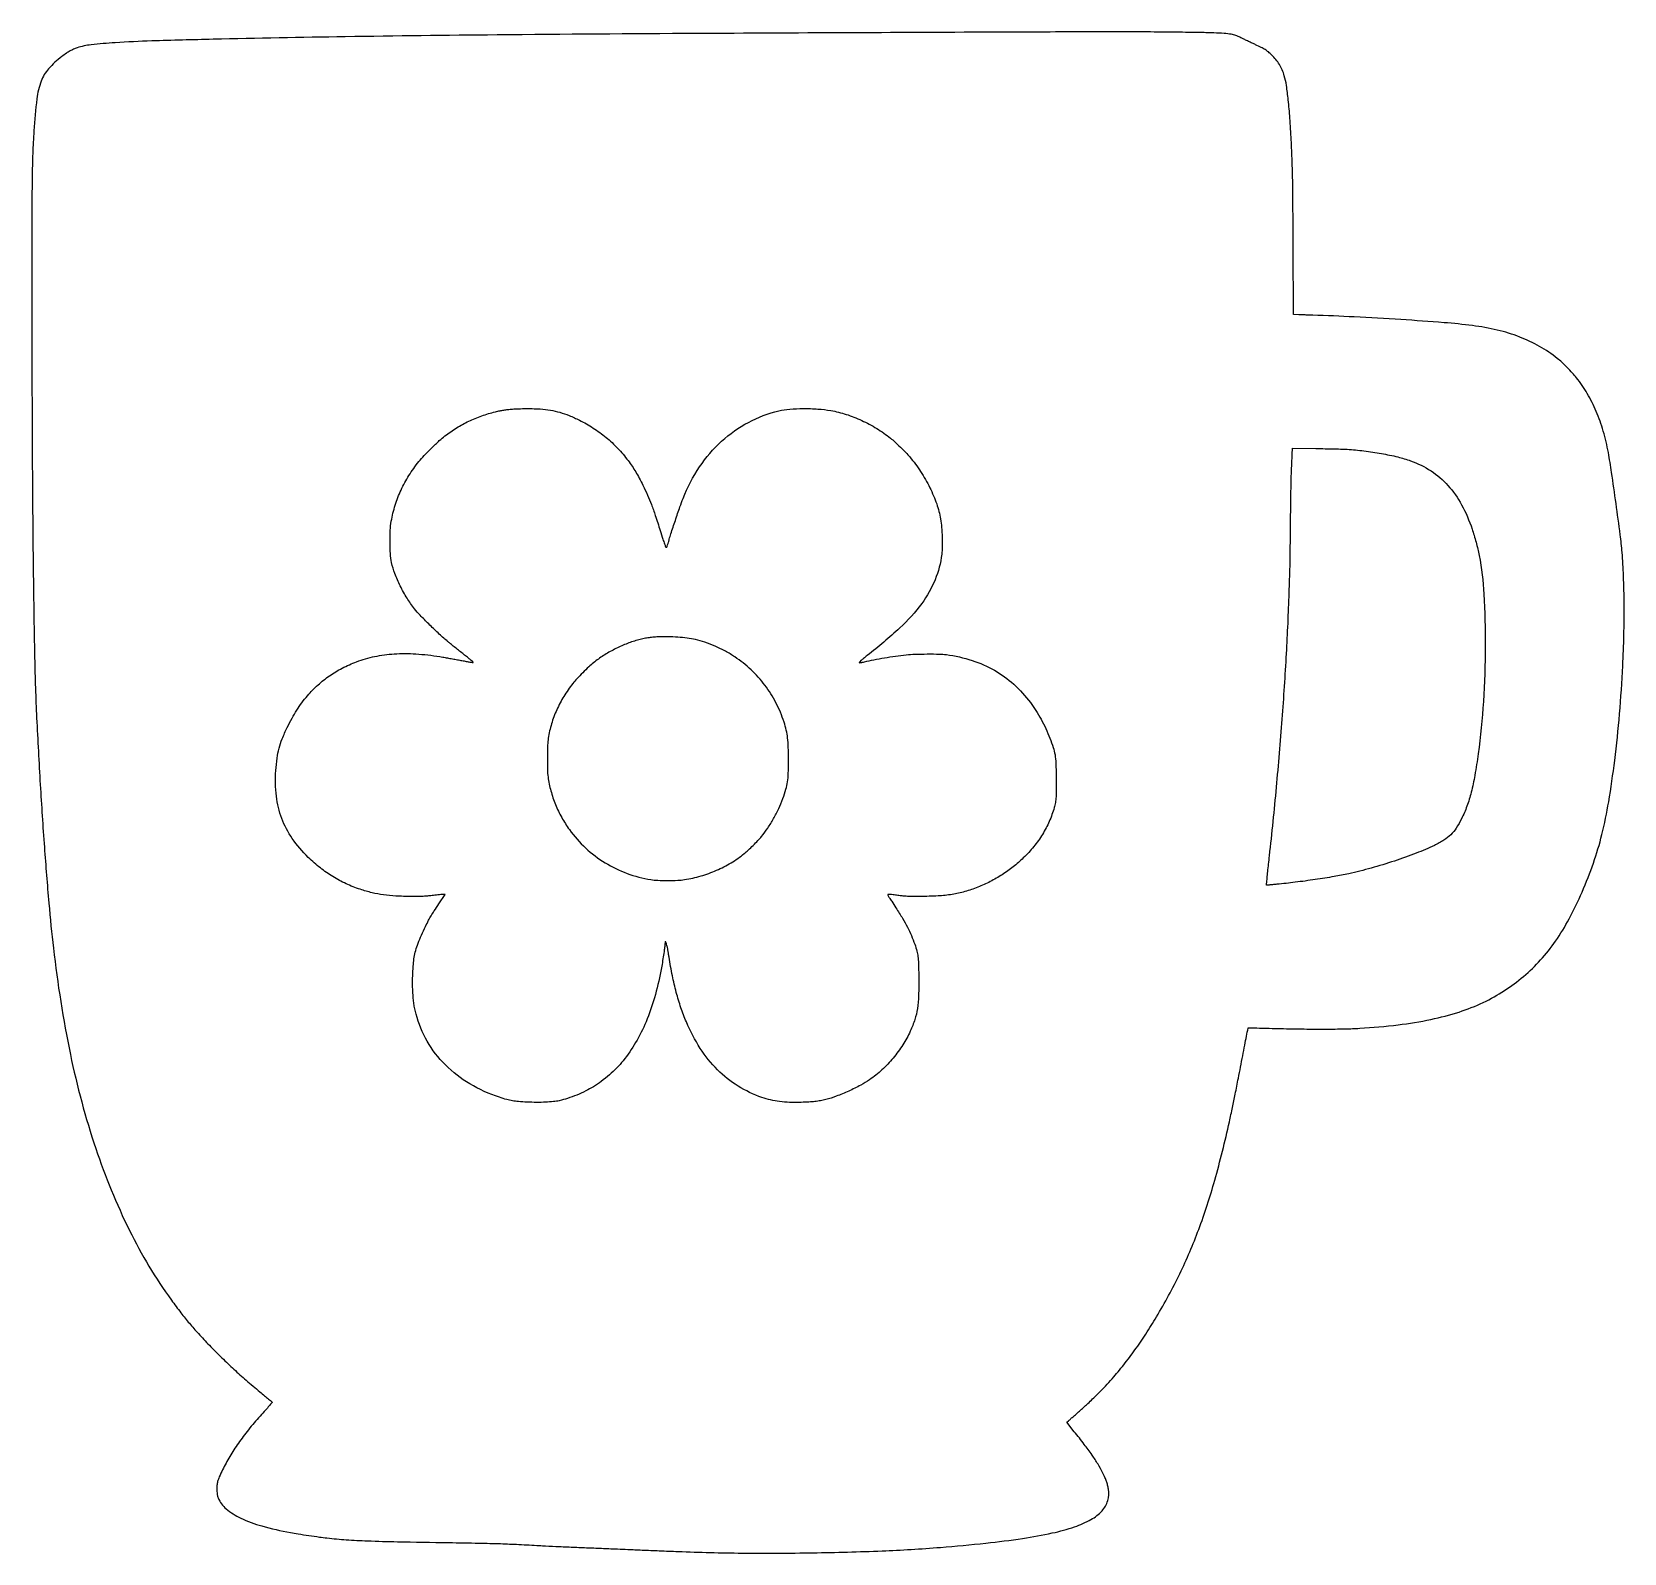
# Model space of a CAD drawing. Extents: x 2529 to 6003, y 1503 to 4822.
import ezdxf

# ---------------------------------------------------------------- set-up
doc = ezdxf.new("R2010")
doc.units = 0

msp = doc.modelspace()

# ---------------------------------------------------------------- linework, layer by layer
for points in [[(4623, 4820.925739, 0.000331), (3980.811581, 4818.085529, 0.001004), (3543.766762, 4814.984988, 0.001444), (3212.322924, 4811.010675, 0.002187), (2924, 4805.459448, 0.001864), (2790.268234, 4801.800528, 0.007887), (2710.205083, 4798.046403, 0.011979), (2657.815219, 4793.49881, 0.052479), (2627.5, 4786.865835, 0.02191), (2619.225462, 4783.712658, 0.026822), (2611.815642, 4780.027369, 0.022535), (2603.89899, 4775.061581, 0.009999), (2593.899755, 4767.843013, 0.04999), (2565.214468, 4741.37728, 0.091973), (2548.874812, 4714.259888, 0.060516), (2539.546648, 4675.805227, 0.012149), (2533.003762, 4605.5, 0.008083), (2530.449848, 4556.744872, 0.006123), (2529.168312, 4503.187669, 0.002682), (2528.635705, 4418.849568, 0.000295), (2528.565775, 4225.5, 0.001092), (2529.298037, 3921.979227, 0.001759), (2531.396464, 3663.417434, 0.001946), (2534.617305, 3455.979236, 0.00718), (2539.043079, 3325, 0.002782), (2546.860687, 3179.564478, 0.003332), (2555.895438, 3042.725039, 0.003636), (2565.634664, 2921.037052, 0.006751), (2575.584917, 2822.5, 0.022356), (2612.691575, 2590.866755, 0.030058), (2668.051644, 2385.777372, 0.033229), (2741.525995, 2207.121768, 0.042706), (2833.120145, 2055, 0.006889), (2853.799291, 2027.28993, 0.011054), (2872.276432, 2004.299923, 0.01097), (2891.85387, 1982.025319, 0.006652), (2915.934562, 1956.5, 0.006251), (2943.283793, 1928.969204, 0.007846), (2969.343693, 1904.175057, 0.007808), (2996.273023, 1880.113976, 0.00609), (3026.25, 1854.792282, -0.001359), (3036.503852, 1846.295716, -0.00223), (3045.132433, 1839.040777, -0.000249), (3052.788633, 1832.538331, -0.233966), (3052.966794, 1832.124509, -0.166249), (3052.551983, 1831.093762, -0.001254), (3046.505614, 1824.124336, -0.00363), (3038.485856, 1815.06064, -0.001211), (3026.621503, 1801.910658, 0.014329), (3001.234806, 1772.24412, 0.017122), (2979.118331, 1742.842429, 0.018189), (2960.291715, 1713.74679, 0.021723), (2944.79221, 1685, 0.009108), (2937.499261, 1669.216479, 0.035767), (2933.893829, 1659.124271, 0.049373), (2932.360577, 1650.347419, 0.030421), (2932.219365, 1639.854556, 0.010318), (2932.587592, 1634.447994, 0.023234), (2933.140849, 1630.377722, 0.028017), (2933.987509, 1626.881307, 0.024318), (2935.253283, 1623.328156, 0.122123), (2952.763086, 1599.508237, 0.061918), (2984.285063, 1579.295408, 0.045224), (3030.276064, 1562.187652, 0.020762), (3092.692661, 1547.953424, 0.006114), (3109.868698, 1544.996689, 0.002592), (3132.968562, 1541.433119, 0.002573), (3155.933939, 1538.132775, 0.006701), (3172.5, 1536.064872, 0.010338), (3214.75641, 1532.246836, 0.007876), (3261.157895, 1529.753454, 0.0047), (3326.218672, 1527.896663, 0.001033), (3438, 1525.989003, -0.001176), (3504.321813, 1524.838201, -0.003264), (3550.939055, 1523.615116, -0.004072), (3591.316925, 1521.962628, -0.003002), (3636, 1519.500357, 0.00357), (3649.458114, 1518.774095, 0.00042), (3679.440809, 1517.395962, 0.000527), (3713.545645, 1515.893107, 0.000559), (3747, 1514.49174, -0.000158), (3762.969689, 1513.835619, -0.000131), (3779.946875, 1513.128264, -0.000133), (3795.489945, 1512.472441, -0.00036), (3806.5, 1511.997006, 0.000463), (3828.634303, 1511.045752, 0.000166), (3860.15182, 1509.730981, 0.000151), (3897.596485, 1508.192797, 0.000112), (3939, 1506.513853, 0.008061), (4078.565544, 1503.138165, 0.005962), (4232.994871, 1503.73468, 0.006035), (4383.597186, 1507.930776, 0.009882), (4511, 1515.544165, 0.006431), (4609.977246, 1524.707106, 0.011748), (4690.402387, 1535.11297, 0.014307), (4754.914475, 1546.904093, 0.030462), (4803.771659, 1560.441278, 0.042153), (4839.562794, 1576.230028, 0.084945), (4863.681815, 1595.306953, 0.111125), (4876.136596, 1617.53272, 0.115796), (4877.614214, 1642.604115, 0.017086), (4875.740582, 1651.576437, 0.024353), (4873.42318, 1659.378331, 0.021039), (4870.098438, 1667.714526, 0.009097), (4865.009735, 1678.530224, 0.022255), (4854.953324, 1696.831279, 0.014546), (4841.831974, 1717.032355, 0.012006), (4824.932226, 1740.252188, 0.00658), (4803.183415, 1767.912326), (4786.694176, 1788.324652), (4790.658109, 1791.912326, -0.004246), (4793.126638, 1794.108695, -0.000488), (4798.727211, 1798.997583, -0.000588), (4805.401815, 1804.79876, -0.000479), (4812.561021, 1810.994339, 0.011037), (4829.929159, 1826.678144, 0.005706), (4850.975992, 1847.00377, 0.005679), (4871.242234, 1867.487571, 0.012964), (4885.944696, 1883.5, 0.012414), (4911.095783, 1913.848655, 0.011504), (4935.37558, 1946.175603, 0.011048), (4959.077558, 1980.888918, 0.009487), (4982.494488, 2018.404762, 0.021993), (5033.357648, 2112.611648, 0.023388), (5074.61826, 2209.039116, 0.021344), (5109.583964, 2316.392641, 0.01355), (5141.501158, 2444, 0.002075), (5148.321002, 2475.40407, 0.002606), (5154.3685, 2504.565567, 0.002042), (5161.149584, 2538.865063, 0.000725), (5170.573965, 2587.961189, -0.00053), (5175.020585, 2611.174734, -0.000873), (5178.835147, 2630.790561, -0.000055), (5182.300358, 2648.43511, -0.148928), (5182.527025, 2648.860359, -0.204274), (5182.957197, 2649.03337, -0.000065), (5201.691811, 2648.644737, -0.001084), (5222.51064, 2648.164993, -0.000656), (5247.153814, 2647.511291, 0.003826), (5297.998767, 2646.48504, 0.003727), (5349.298145, 2646.224733, 0.003807), (5394.850346, 2646.679995, 0.011364), (5426, 2647.937054, 0.01398), (5509.863387, 2655.591207, 0.021912), (5581.310433, 2667.326002, 0.025308), (5642.592536, 2683.445658, 0.034844), (5695.50442, 2704.424872, 0.031001), (5741.767139, 2730.249074, 0.033061), (5783.445797, 2761.099834, 0.033156), (5820.58919, 2797.086947, 0.031556), (5853.316186, 2838.240774, 0.02999), (5882.82773, 2886.507892, 0.019654), (5911.163168, 2945.240313, 0.019117), (5935.83321, 3008.47429, 0.022043), (5954.320104, 3070.5, 0.020228), (5969.173387, 3141.886951, 0.010367), (5982.293382, 3232.394479, 0.009639), (5992.867173, 3333.751837, 0.008692), (5999.959461, 3439, 0.007087), (6002.336303, 3505.497968, 0.006908), (6002.855615, 3572.606246, 0.007255), (6001.575015, 3634.802766, 0.012854), (5998.458282, 3686, 0.010433), (5994.28545, 3724.71358, 0.002166), (5985.240558, 3792.541251, 0.00229), (5975.520628, 3860.783801, 0.008326), (5968.42612, 3904, 0.025919), (5957.442364, 3950.660107, 0.030061), (5942.095659, 3993.617573, 0.031508), (5922.488402, 4032.580922, 0.035153), (5898.762964, 4067.297812, 0.018644), (5890.213721, 4077.303673, 0.009407), (5878.742151, 4089.297304, 0.009404), (5866.853859, 4100.825491, 0.019063), (5857, 4109.348302, 0.040173), (5818.443057, 4135.42587, 0.036324), (5774.919194, 4156.009193, 0.034071), (5726.174505, 4171.142145, 0.027185), (5672, 4180.918911, 0.011416), (5609.943438, 4187.230476, 0.00348), (5515.762531, 4193.982339, 0.003584), (5414.095419, 4199.828579, 0.00507), (5323.5, 4203.46634, -0.001064), (5315.372799, 4203.727471, -0.000864), (5306.662013, 4204.040971, -0.000872), (5298.635144, 4204.357769, -0.002271), (5292.860044, 4204.622073), (5281.220088, 4205.207782), (5280.699602, 4352.353891, 0.000624), (5280.255019, 4445.244157, 0.003003), (5279.618124, 4498.137986, 0.004627), (5278.486556, 4539.576222, 0.00329), (5276.482791, 4586, 0.005313), (5273.599328, 4633.726992, 0.009163), (5270.050815, 4673.360878, 0.010671), (5265.967549, 4704.847772, 0.032182), (5261.358889, 4725.987963, 0.032008), (5256.810373, 4738.725435, 0.033665), (5250.736809, 4750.556303, 0.033855), (5243.166253, 4761.404913, 0.033164), (5234.152296, 4771.212435, 0.019581), (5226.659849, 4777.811384, 0.029609), (5219.607122, 4782.886083, 0.024419), (5211.06888, 4787.725993, 0.008909), (5198.546315, 4793.760301, -0.001937), (5191.384346, 4797.089239, -0.001245), (5183.101105, 4801.003642, -0.001251), (5175.013083, 4804.875291, -0.002349), (5168.5, 4808.050872, 0.006637), (5160.789593, 4811.728725, 0.020459), (5155.449235, 4813.92947, 0.026699), (5150.780241, 4815.35635, 0.019854), (5145.5, 4816.445985, 0.024169), (5130.193875, 4818.221324, 0.007803), (5107.391509, 4819.397582, 0.005006), (5073.549098, 4820.275022, 0.001265), (5018.5, 4821.011559, 0.001191), (4953.006222, 4821.566031, 0.001575), (4893.34417, 4821.741019, 0.00079), (4808.907171, 4821.589239, 0.000095)], [(3638, 3998.97503, -0.02283), (3660.095101, 3996.286773, -0.027965), (3680.379089, 3991.694611, -0.026582), (3700.836366, 3984.648425, -0.01766), (3723.5, 3974.522713, -0.029502), (3753.654751, 3957.477697, -0.029973), (3781.426793, 3937.084033, -0.029751), (3806.748743, 3913.361183, -0.028131), (3829.585493, 3886.372559, -0.012534), (3838.343068, 3874.130054, -0.013627), (3846.225595, 3861.795045, -0.012686), (3853.88372, 3848.295112, -0.008504), (3861.979298, 3832.5, -0.010513), (3871.926994, 3811.125879, -0.012691), (3880.327404, 3790.642404, -0.010396), (3888.871072, 3766.719701, -0.00429), (3899.483883, 3734, 0.00158), (3905.549301, 3714.948906, 0.008882), (3909.003758, 3704.835698, 0.009196), (3911.422504, 3698.511787, 0.219775), (3912.773221, 3697.24226, 0.384587), (3913.88494, 3697.728818, 0.014054), (3915.813814, 3702.344405, 0.020365), (3917.779456, 3708.13948, 0.015014), (3919.497185, 3714.695115, -0.022874), (3922.798471, 3726.532453, -0.002013), (3932.632301, 3756.034651, -0.002753), (3942.742971, 3785.430315, -0.010132), (3949.61371, 3803.848814, -0.052411), (3985.601222, 3872.632119, -0.060958), (4033.606573, 3928.649595, -0.063244), (4092.035422, 3969.851578, -0.063758), (4158.751557, 3995.003495, -0.038001), (4182.166886, 3998.715318, -0.019173), (4212.05051, 3999.998248, -0.018802), (4243.499767, 3998.958886, -0.024677), (4272.021978, 3995.520289, -0.036102), (4305.270113, 3987.331159, -0.029957), (4339.206727, 3974.028995, -0.029365), (4372.041046, 3956.423782, -0.030917), (4402, 3935.364287, -0.017167), (4411.559706, 3927.166646, -0.007651), (4423.602462, 3915.755455, -0.007669), (4435.352949, 3903.917243, -0.016195), (4444.017323, 3894.312171, -0.03064), (4467.810019, 3862.376349, -0.029325), (4487.904804, 3827.31333, -0.030547), (4502.902612, 3791.909345, -0.044109), (4511.357076, 3759, -0.020343), (4513.584097, 3740.929455, -0.011995), (4514.844168, 3719.211168, -0.011976), (4515.05612, 3698.048767, -0.026636), (4513.974337, 3681.973766, -0.068096), (4499.451437, 3626.587007, -0.060635), (4470.196324, 3574.71755, -0.047529), (4422.589382, 3521.482641, -0.021848), (4351.5, 3461.303424, 0.004542), (4342.926964, 3454.541062, 0.015743), (4337.562504, 3449.944703, 0.015587), (4334.167876, 3446.645829, 0.409282), (4334.177632, 3445.489035, 0.241042), (4334.640135, 3445.339689, 0.003428), (4337.599587, 3445.840322, 0.00861), (4341.073644, 3446.514407, 0.00546), (4345.098242, 3447.413507, -0.009404), (4365.760798, 3451.858769, -0.006898), (4388.829267, 3456.039953, -0.006699), (4412.873509, 3459.72585, -0.007142), (4436.5, 3462.680999, -0.019467), (4455.21565, 3464.016172, -0.006687), (4482.377559, 3464.530045, -0.006097), (4509.043367, 3464.352689, -0.030176), (4524, 3463.165965, -0.042068), (4580.126366, 3450.40271, -0.052698), (4628.99827, 3428.987825, -0.054235), (4671.207915, 3398.428502, -0.048841), (4707.533394, 3358.5, -0.019219), (4719.354847, 3341.299884, -0.015719), (4730.682826, 3322.066601, -0.015387), (4741.041807, 3301.677073, -0.016121), (4749.956503, 3281, -0.016486), (4757.215367, 3260.599668, -0.036984), (4761.03992, 3244.622061, -0.029657), (4762.916807, 3226.23399, -0.007443), (4763.746958, 3196.094254, -0.004179), (4763.860509, 3169.640275, -0.015127), (4763.282909, 3152.815802, -0.023237), (4761.89945, 3140.407418, -0.03115), (4759.432143, 3129.362595, -0.033377), (4748.485104, 3099.26016, -0.033923), (4733.679599, 3071.051931, -0.033157), (4714.849136, 3044.53265, -0.02906), (4691.882383, 3019.472763, -0.025648), (4669.914479, 3000.222338, -0.024326), (4645.711517, 2982.956884, -0.024133), (4619.744353, 2967.99454, -0.024258), (4592.5, 2955.632218, -0.025161), (4564.27948, 2946.055557, -0.029576), (4536.713418, 2939.957462, -0.025932), (4505.79252, 2936.644827, -0.013488), (4467, 2935.562277, -0.002052), (4447.733172, 2935.62353, -0.009436), (4436.569354, 2935.915566, -0.014352), (4427.807031, 2936.562763, -0.010403), (4418.095448, 2937.765664, 0.003909), (4407.787288, 2939.178616, 0.014004), (4401.173606, 2939.844865, 0.012848), (4396.700435, 2940.053909, 0.420379), (4396, 2939.368034, 0.137454), (4396.354307, 2938.103566, 0.003277), (4399.599017, 2932.846155, 0.004369), (4404.649844, 2924.935571, 0.000813), (4414.078809, 2910.5, -0.009427), (4428.291087, 2887.900265, -0.016331), (4439.117166, 2868.539658, -0.01846), (4447.698524, 2850.325383, -0.017833), (4455.020395, 2831.318974, -0.015306), (4459.770677, 2816.040487, -0.036626), (4462.099683, 2804.40837, -0.024405), (4463.1853, 2790.073724, -0.0038), (4463.730687, 2761.655915, -0.009686), (4463.398565, 2718.975892, -0.031521), (4460.852906, 2690.821632, -0.040942), (4455.235223, 2667.361575, -0.027014), (4445.178141, 2641.5, -0.036165), (4428.975903, 2611.643498, -0.03169), (4407.976097, 2583.013782, -0.031565), (4383.428052, 2557.150977, -0.035088), (4356.62742, 2535.557282, -0.031379), (4337.236105, 2523.792568, -0.014763), (4310.872099, 2510.957337, -0.014781), (4283.628321, 2499.631511, -0.029462), (4261.364683, 2492.60972, -0.015055), (4249.101403, 2489.9124, -0.017445), (4237.28466, 2488.108229, -0.015199), (4224.101215, 2486.968642, -0.007764), (4207.5, 2486.299227, -0.014285), (4181.878191, 2486.396472, -0.022984), (4160.111704, 2488.104802, -0.025716), (4140.506376, 2491.585434, -0.026237), (4121.495482, 2497.043583, -0.056308), (4069.494279, 2521.814127, -0.05698), (4024.557986, 2557.479545, -0.054044), (3986.937288, 2604.183408, -0.042549), (3956.630426, 2661.684449, -0.018646), (3944.809682, 2692.830641, -0.016248), (3934.736897, 2726.225316, -0.015065), (3926.191521, 2762.66766, -0.011495), (3918.968372, 2803, 0.001853), (3917.732593, 2810.759794, 0.002321), (3916.52642, 2817.946875, 0.001865), (3915.46393, 2823.968532, 0.018105), (3914.912227, 2826.5, 0.006274), (3913.629538, 2831.257797, 0.018931), (3912.593064, 2834.452272, 0.020019), (3911.713714, 2836.581634, 0.29274), (3911.06038, 2837, 0.350066), (3910.724048, 2836.731637, 0.009136), (3910.305262, 2834.723437, 0.015391), (3909.910334, 2832.221219, 0.009419), (3909.591427, 2829.25, -0.012016), (3908.429974, 2818.934038, -0.003883), (3906.22511, 2803.718957, -0.003953), (3903.581866, 2787.296324, -0.005348), (3900.917134, 2772.5, -0.022746), (3886.981497, 2714.13141, -0.029589), (3868.707894, 2662.309481, -0.032095), (3845.982129, 2616.70873, -0.037935), (3818.687721, 2577.01226, -0.02551), (3805.208197, 2561.925176, -0.017995), (3788.639014, 2546.345884, -0.017957), (3770.932167, 2531.947243, -0.024821), (3754, 2520.433395, -0.023226), (3737.116361, 2511.185702, -0.016712), (3717.500089, 2502.396523, -0.016789), (3697.501541, 2495.000242, -0.024775), (3679.473067, 2489.988869, -0.030066), (3666.573224, 2487.887609, -0.013991), (3649.657128, 2486.644102, -0.012724), (3630.190649, 2486.255676, -0.010269), (3609.282046, 2486.800134, -0.007945), (3590.212748, 2487.992799, -0.023728), (3577.245317, 2489.632773, -0.025612), (3565.035314, 2492.42043, -0.010554), (3548.805594, 2497.383715, -0.054277), (3484.314559, 2526.675301, -0.062461), (3430.928948, 2568.069262, -0.065216), (3391.214085, 2619.63997, -0.068427), (3366.904659, 2678.887365, -0.011645), (3364.149268, 2690.685709, -0.016099), (3362.267921, 2701.392169, -0.014235), (3360.930278, 2713.149758, -0.006722), (3359.841166, 2728.384017, -0.014376), (3359.294734, 2747.108212, -0.010537), (3359.723895, 2767.888561, -0.010684), (3360.974498, 2787.684939, -0.021672), (3362.962784, 2803.15867, -0.026533), (3366.262925, 2817.631793, -0.018464), (3371.443592, 2833.57606, -0.016408), (3378.507079, 2851.062464, -0.011618), (3387.523865, 2870.217878, -0.005727), (3394.366767, 2883.535757, -0.012665), (3399.958192, 2893.498689, -0.011005), (3406.51, 2903.977913, -0.003383), (3416.847513, 2919.5), (3430.363469, 2939.5), (3426.075765, 2939.812676, 0.036541), (3423.484851, 2939.812016, 0.004829), (3418.011515, 2939.356897, 0.00558), (3411.522369, 2938.681039, 0.004654), (3404.64403, 2937.822013, -0.008523), (3394.179374, 2936.597252, -0.013026), (3385.066149, 2935.927011, -0.009513), (3374.089164, 2935.615856, -0.0025), (3356.5, 2935.540003, -0.011923), (3322.778371, 2936.367469, -0.022613), (3295.736701, 2938.905876, -0.025235), (3271.099425, 2943.625515, -0.019914), (3245, 2951.117893, -0.028334), (3214.105837, 2963.315396, -0.029862), (3185.346092, 2978.743872, -0.029261), (3158.116867, 2997.799226, -0.025098), (3131.798901, 3020.84888, -0.048015), (3096.761948, 3061.996285, -0.062789), (3073.792091, 3105.690154, -0.06181), (3062.155109, 3154.268728, -0.044668), (3060.907718, 3210, -0.016049), (3063.624992, 3237.359183, -0.031951), (3067.841021, 3258.708591, -0.031932), (3074.744637, 3279.35468, -0.016011), (3085.93027, 3304.5, -0.012514), (3096.295434, 3324.625294, -0.017118), (3106.685289, 3342.161993, -0.018139), (3117.724894, 3358.114161, -0.017411), (3130.036796, 3373.449937, -0.030371), (3152.98928, 3397.02575, -0.033301), (3177.967539, 3416.875657, -0.032668), (3205.797982, 3433.543035, -0.027215), (3237.287408, 3447.600603, -0.040883), (3276.5369, 3459.045966, -0.03498), (3319.240066, 3464.719485, -0.031724), (3366.26057, 3464.659664, -0.022765), (3418.5, 3458.878356, -0.003975), (3425.19688, 3457.772228, -0.001259), (3435.171875, 3456.017198, -0.001257), (3446.283777, 3454.004454, -0.001397), (3457, 3452.004585, 0.000878), (3467.13082, 3450.103093, 0.00112), (3476.478125, 3448.387315, 0.000869), (3484.321525, 3446.979826, 0.00941), (3487.5, 3446.476662, 0.002892), (3490.93223, 3446.019568, 0.134901), (3491.624494, 3446.11823, 0.507914), (3491.707863, 3446.489081, 0.016758), (3490.5, 3447.779667, 0.026233), (3489.001685, 3449.127375, 0.000832), (3482.625, 3454.267225, 0.001612), (3475.074375, 3460.292668, 0.001117), (3466.5, 3467.058791, -0.001827), (3457.345055, 3474.304155, -0.001705), (3448.030098, 3481.783782, -0.001698), (3439.801332, 3488.483853, -0.00581), (3434.517356, 3492.919787, -0.009966), (3415.07395, 3510.317307, -0.00763), (3394.496934, 3530.07598, -0.007646), (3375.981748, 3548.975231, -0.02047), (3363.572107, 3563.15542, -0.030468), (3347.229607, 3586.189969, -0.024114), (3332.374277, 3612.87769, -0.024618), (3320.59893, 3639.935034, -0.040012), (3313.645857, 3664, -0.03347), (3311.05885, 3683.136591, -0.014823), (3310.094621, 3708.625466, -0.014866), (3310.649057, 3734.334574, -0.030702), (3312.908368, 3754.300993, -0.031947), (3321.360325, 3789.150586, -0.033132), (3334.1061, 3822.20364, -0.032591), (3351.327658, 3853.769241, -0.028915), (3373.147382, 3884.177414, -0.01947), (3384.644256, 3897.307868, -0.008307), (3400.980822, 3913.997417, -0.008192), (3417.648382, 3929.937391, -0.022861), (3430.011547, 3940.371688, -0.025816), (3455.282086, 3957.79614, -0.026673), (3481.946663, 3972.318116, -0.026529), (3510.144603, 3983.985615, -0.024945), (3540, 3992.875192, -0.007114), (3550.101684, 3995.190272, -0.012544), (3558.513224, 3996.772874, -0.012701), (3566.921431, 3997.919076, -0.00752), (3577, 3998.879871, -0.013351), (3590.23819, 3999.586176, -0.006261), (3607.389287, 3999.827699, -0.006266), (3624.587085, 3999.639002, -0.01298)], [(5398.5, 3911.023438, -0.015975), (5435.155834, 3907.661233, -0.013761), (5473.405258, 3901.843854, -0.014218), (5508.942082, 3894.384975, -0.026838), (5537.010973, 3886.039851, -0.059756), (5581.612639, 3863.829714, -0.064198), (5618.506994, 3832.142964, -0.059767), (5648.137134, 3790.069816, -0.042238), (5671.187634, 3737, -0.009281), (5675.50736, 3723.363211, -0.00729), (5679.697756, 3708.433206, -0.007298), (5683.444748, 3693.411764, -0.009397), (5686.425416, 3679.5, -0.034206), (5696.950347, 3594.978002, -0.015041), (5699.817404, 3482.218647, -0.014683), (5695.680118, 3360.663096, -0.017721), (5684.410535, 3247, -0.009655), (5677.097109, 3199.753259, -0.019411), (5669.171031, 3162.873914, -0.023819), (5659.77999, 3132.314543, -0.029043), (5648.023746, 3104.80375, -0.029045), (5636.485459, 3084.651173, -0.054995), (5624.618287, 3070.212131, -0.05407), (5609.748936, 3058.553772, -0.027153), (5588.81113, 3047.044244, -0.0199), (5549.374743, 3029.972996, -0.01215), (5501.619165, 3012.841417, -0.011815), (5450.832886, 2997.325471, -0.013868), (5402, 2985.108602, -0.012103), (5370.141256, 2978.875528, -0.005801), (5328.978877, 2972.342551, -0.005699), (5285.261569, 2966.431398, -0.007362), (5245, 2962.054928, 0.000544), (5240.201584, 2961.59944, 0.000508), (5235.293753, 2961.123136, 0.000506), (5230.935912, 2960.691282, 0.001736), (5228.106393, 2960.398064), (5222.712786, 2959.820202), (5223.399062, 2969.660101, -0.007544), (5223.917453, 2975.764384, -0.000838), (5225.334652, 2989.681405, -0.00102), (5227.083034, 3006.240014, -0.000826), (5229.024598, 3024, 0.004414), (5244.317624, 3173.835429, 0.004555), (5256.78907, 3322.35755, 0.004723), (5266.119361, 3465.221024, 0.005901), (5271.961059, 3598, -0.000477), (5272.388563, 3610.903138, -0.000498), (5272.834909, 3623.625, -0.000478), (5273.242182, 3634.620562, -0.002192), (5273.512601, 3641, 0.007792), (5273.761688, 3648.990025, 0.000341), (5274.17728, 3676.88125, 0.000578), (5274.609398, 3709.961178, 0.000412), (5275.019842, 3747, -0.00069), (5275.670162, 3802.886809, -0.002689), (5276.306017, 3837.453922, -0.003701), (5277.201214, 3866.162166, -0.00239), (5278.642959, 3899.395877), (5279.312348, 3913.291754), (5329.906174, 3912.693921, -0.001526), (5350.596037, 3912.386304, -0.001608), (5370.925564, 3911.95661, -0.001536), (5388.454851, 3911.475839, -0.007258)], [(3895.5, 3501.839911, 0.011336), (3883.258404, 3501.022827, 0.017166), (3872.66636, 3499.706436, 0.016887), (3862.063098, 3497.648011, 0.010497), (3849.772272, 3494.555317, 0.028172), (3825.083699, 3486.268698, 0.023561), (3799.922667, 3474.81225, 0.023392), (3775.744809, 3460.931611, 0.026514), (3754, 3445.376525, 0.020251), (3743.739422, 3436.477315, 0.008529), (3730.65627, 3423.739664, 0.00855), (3717.969705, 3410.514662, 0.01942), (3708.956028, 3400, 0.02985), (3689.466591, 3372.124904, 0.031842), (3673.894727, 3342.706061, 0.032518), (3662.46009, 3312.155964, 0.034252), (3655.318507, 3280.903826, 0.031475), (3653.911874, 3265.863009, 0.006155), (3653.421878, 3238.660862, 0.006239), (3653.60638, 3211.433173, 0.030082), (3654.834359, 3196, 0.031815), (3661.027242, 3165.936878, 0.029818), (3671.084075, 3136.225585, 0.029677), (3684.661057, 3107.780966, 0.030768), (3701.365305, 3081.5, 0.048432), (3736.958772, 3041.28367, 0.04978), (3779.31897, 3009.078903, 0.049773), (3827.214509, 2985.878106, 0.048392), (3879.202928, 2972.33043, 0.029582), (3894.131777, 2970.846634, 0.00998), (3916, 2970.410096, 0.00998), (3937.868223, 2970.846634, 0.029582), (3952.797072, 2972.33043, 0.03078), (3988.623292, 2980.332559, 0.032474), (4022.540593, 2992.568187, 0.032968), (4054.113766, 3008.887547, 0.033941), (4082.946362, 3029.074522, 0.017222), (4091.720491, 3036.663862, 0.008451), (4102.382796, 3046.888834, 0.008457), (4112.794647, 3057.572444, 0.015645), (4120.823965, 3066.647868, 0.024858), (4134.329341, 3084.661716, 0.019987), (4147.062932, 3105.261692, 0.019733), (4158.292864, 3127.140276, 0.022216), (4167.286918, 3149, 0.016162), (4173.876587, 3169.320485, 0.034062), (4177.382592, 3185.517696, 0.028163), (4179.015413, 3203.865266, 0.008007), (4179.486076, 3232.5, 0.007784), (4179.052524, 3261.124634, 0.021156), (4177.573274, 3281.347613, 0.027057), (4174.67332, 3298.300285, 0.022648), (4169.825624, 3315.897742, 0.040721), (4152.142233, 3358.254004, 0.042519), (4128.039942, 3396.537834, 0.04271), (4097.920569, 3430.042974, 0.041849), (4062.352169, 3458.195895, 0.02305), (4041.996629, 3470.392212, 0.01969), (4019.521677, 3481.369339, 0.02019), (3997.07347, 3490.194858, 0.030466), (3976.847318, 3495.864522, 0.019671), (3958.384528, 3499.091783, 0.015099), (3938.017275, 3501.207735, 0.014591), (3916.732597, 3502.147941, 0.014737)]]:
    msp.add_lwpolyline(points, format="xyb", close=True)

doc.saveas('drawing.dxf')
